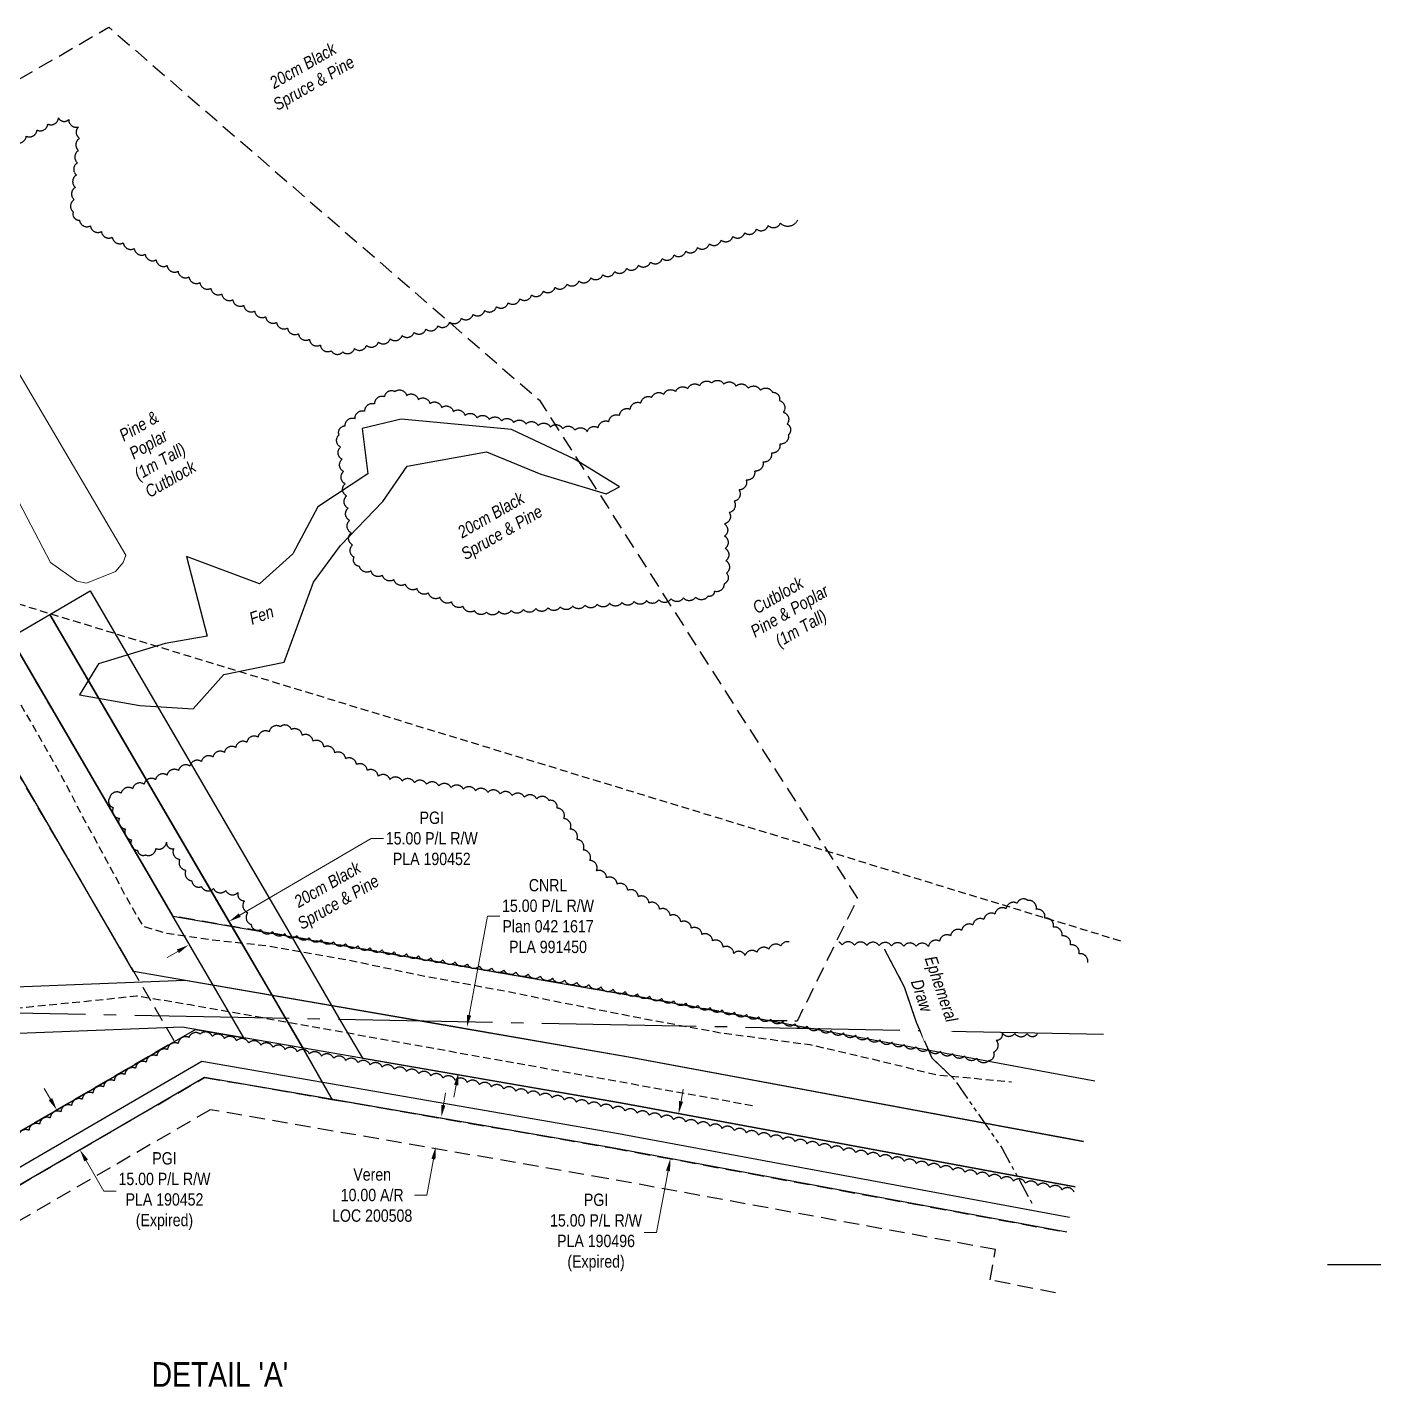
# Model space of a CAD drawing. Extents: x 407785 to 414058, y 6046536 to 6050431.
# Drawn here: x 408799 to 409890, y 6048658 to 6049760 of the extents above; entities that cross this region are included whole.
import ezdxf

# ---------------------------------------------------------------- set-up
doc = ezdxf.new("R2010")
doc.units = 0
doc.header["$LTSCALE"] = 5
doc.header["$PDSIZE"] = 0.5
for name, pattern in [('0', [1, 1, 0]), ('foc-ACCESSROAD', [3.75, 2.5, -1.25]), ('foc-QUARTERLINE', [33, 25, -3, 2, -3]), ('foc-TIELINE', [1.875, 1.25, -0.625]), ('foc-TOPO', [1, 0.2, -0.8]), ('foc-TOPO-ephemeral', [6.25, 3.125, -0.625, 0.625, -0.625, 0.625, -0.625]), ('UG_PIPE', [1.875, 1.25, -0.625])]:
    doc.linetypes.add(name, pattern=pattern)
doc.layers.get('Defpoints').update_dxf_attribs({"color": 9})
for name, color, linetype, lineweight in [('AS-GENERAL', 48, 'Continuous', 18), ('C-RW-T', 13, 'Continuous', 9), ('F-RW-T', 190, 'Continuous', 9)]:
    doc.layers.add(name, color=color, linetype=linetype, lineweight=lineweight)
for name, color, linetype in [('AS-PIPE-UG', 44, 'UG_PIPE'), ('C-AR', 13, 'foc-ACCESSROAD'), ('C-RW', 13, 'Continuous'), ('C-WS', 13, 'foc-ACCESSROAD'), ('DETAIL-T', 7, 'Continuous'), ('F-RW', 190, 'Continuous'), ('F-WS', 190, 'foc-ACCESSROAD'), ('L-QSEC', 8, 'foc-QUARTERLINE'), ('L-SECQ', 8, 'foc-QUARTERLINE'), ('L-TIE', 7, 'foc-TIELINE'), ('T-BUSH', 110, '0'), ('T-BUSH-T', 110, 'Continuous'), ('T-DRAW', 143, 'foc-TOPO-ephemeral'), ('T-GENERAL', 48, 'foc-TOPO'), ('T-WATER-T', 170, 'Continuous'), ('WETLAND', 143, 'Continuous')]:
    doc.layers.add(name, color=color, linetype=linetype)
doc.styles.add('80CG', font='ARIALN.TTF', dxfattribs={"height": 10})
doc.styles.add('80L', font='ARIALN.TTF', dxfattribs={"height": 10})
doc.styles.add('foc-LtypeFont', font='ARIALN.TTF', dxfattribs={"height": 7.35})
doc.linetypes.add('foc-TOPO-flowdirection-NOLINE', pattern='A,0,[">",foc-LtypeFont,S=0.3,R=0,X=0,Y=-0.945],-20,[">",foc-LtypeFont,S=0.3,R=0,X=0,Y=-0.945],0', length=20)
doc.dimstyles.new('Compass 5 000', dxfattribs={"dimscale": 5, "dimtxt": 9, "dimasz": 2, "dimexe": 0.2, "dimexo": 0.0625, "dimgap": 0.5, "dimtad": 0, "dimtih": 1, "dimtoh": 1, "dimzin": 0, "dimdsep": 46, "dimtxsty": '80CG', "dimcen": 0.1, "dimse1": 1, "dimse2": 1, "dimclrd": 256, "dimclrt": 256, "dimaunit": 1, "dimadec": 4, "dimazin": 0, "dimtfac": 0.06, "dimtofl": 0, "dimtmove": 0, "dimatfit": 1, "dimfxl": 0.2, "dimtolj": 1, "dimtzin": 0, "dimlwd": -1, "dimarcsym": 0})

# ---------------------------------------------------------------- blocks, each defined once
blk = doc.blocks.new('*D121')
at = {"layer": 'C-RW-T', "transparency": 16777216}
for p, q in [((409135.8, 6048886.4), (409137.6, 6048896.3)), ((409127.7, 6048842.7), (409122.4, 6048813.5)), ((409122.4, 6048813.5), (409112.4, 6048813.5))]:
    blk.add_line(p, q, dxfattribs=at)
for points in [[(409134.1, 6048886.7), (409137.4, 6048886.1), (409134, 6048876.6)], [(409126.1, 6048843), (409129.4, 6048842.4), (409129.5, 6048852.5)]]:
    blk.add_solid(points, dxfattribs=at)
at = {"layer": 'Defpoints', "color": 0, "transparency": 16777216}
for p in [(409129.5, 6048852.5), (409493.9, 6048810.6), (409489.5, 6048786.5)]:
    blk.add_point(p, dxfattribs=at)
at = {"layer": 'C-RW-T', "transparency": 16777216, "insert": (409078.1, 6048813.5), "char_height": 10, "attachment_point": 5, "style": '80CG'}
blk.add_mtext('\\A1;Veren\\P10.00 A/R\\PLOC 200508', dxfattribs=at)
blk = doc.blocks.new('*D122')
at = {"layer": 'Defpoints', "color": 0, "transparency": 16777216}
for p in [(408836.4, 6049250.8), (408803.4, 6049231.6), (408962.2, 6049035.4)]:
    blk.add_point(p, dxfattribs=at)
at = {"layer": 'F-RW-T', "transparency": 16777216}
for p, q in [((408970.8, 6049040.4), (409077.3, 6049102.7)), ((409077.3, 6049102.7), (409087.3, 6049102.7)), ((408920.6, 6049011.1), (408912, 6049006.1))]:
    blk.add_line(p, q, dxfattribs=at)
for points in [[(408970, 6049041.9), (408971.6, 6049039), (408962.2, 6049035.4)], [(408919.8, 6049012.6), (408921.5, 6049009.7), (408929.2, 6049016.2)]]:
    blk.add_solid(points, dxfattribs=at)
at = {"layer": 'F-RW-T', "transparency": 16777216, "insert": (409126.4, 6049102.7), "char_height": 10, "attachment_point": 5, "style": '80CG'}
blk.add_mtext('\\A1;PGI\\P15.00 P/L R/W\\PPLA 190452', dxfattribs=at)
blk = doc.blocks.new('*D123')
at = {"layer": 'Defpoints', "color": 0, "transparency": 16777216}
for p in [(409319.7, 6048843), (409572, 6048834.1), (409565.2, 6048797.4)]:
    blk.add_point(p, dxfattribs=at)
at = {"layer": 'F-RW-T', "transparency": 16777216}
for p, q in [((409328.4, 6048889.5), (409330.2, 6048899.4)), ((409317.9, 6048833.1), (409308.6, 6048783.2)), ((409308.6, 6048783.2), (409298.6, 6048783.2))]:
    blk.add_line(p, q, dxfattribs=at)
for points in [[(409326.7, 6048889.8), (409330, 6048889.2), (409326.5, 6048879.7)], [(409316.2, 6048833.4), (409319.5, 6048832.8), (409319.7, 6048843)]]:
    blk.add_solid(points, dxfattribs=at)
at = {"layer": 'F-RW-T', "transparency": 16777216, "insert": (409259.5, 6048783.2), "char_height": 10, "attachment_point": 5, "style": '80CG', "bg_fill": 3, "box_fill_scale": 1.1, "bg_fill_color": 256, "bg_fill_true_color": 13158600, "bg_fill_transparency": 0}
blk.add_mtext('\\A1;PGI\\P15.00 P/L R/W\\PPLA 190496\\P(Expired)', dxfattribs=at)
blk = doc.blocks.new('*D124')
at = {"layer": 'Defpoints', "color": 0, "transparency": 16777216}
for p in [(409148, 6048912.6), (409639.6, 6048859.8), (409632.8, 6048822.9)]:
    blk.add_point(p, dxfattribs=at)
at = {"layer": 'F-RW-T', "transparency": 16777216}
for p, q in [((409156.6, 6048959.3), (409171.5, 6049039.7)), ((409171.5, 6049039.7), (409181.5, 6049039.7)), ((409146.2, 6048902.7), (409144.3, 6048892.9))]:
    blk.add_line(p, q, dxfattribs=at)
for points in [[(409155, 6048959.6), (409158.3, 6048959), (409154.8, 6048949.5)], [(409144.5, 6048903), (409147.8, 6048902.4), (409148, 6048912.6)]]:
    blk.add_solid(points, dxfattribs=at)
at = {"layer": 'F-RW-T', "transparency": 16777216, "insert": (409220.6, 6049039.7), "char_height": 10, "attachment_point": 5, "style": '80CG'}
blk.add_mtext('\\A1;CNRL\\P15.00 P/L R/W\\PPlan 042 1617\\PPLA 991450', dxfattribs=at)
blk = doc.blocks.new('*D125')
at = {"layer": 'Defpoints', "color": 0, "transparency": 16777216}
for p in [(408758.9, 6048845.6), (408841.3, 6048850.2), (408777.8, 6048813.2)]:
    blk.add_point(p, dxfattribs=at)
at = {"layer": 'F-RW-T', "transparency": 16777216}
for p, q in [((408817.4, 6048891.2), (408812.4, 6048899.9)), ((408846.3, 6048841.5), (408860.7, 6048816.8)), ((408860.7, 6048816.8), (408870.7, 6048816.8))]:
    blk.add_line(p, q, dxfattribs=at)
for points in [[(408818.9, 6048892.1), (408816, 6048890.4), (408822.5, 6048882.6)], [(408847.8, 6048842.4), (408844.9, 6048840.7), (408841.3, 6048850.2)]]:
    blk.add_solid(points, dxfattribs=at)
at = {"layer": 'F-RW-T', "transparency": 16777216, "insert": (408909.8, 6048816.8), "char_height": 10, "attachment_point": 5, "style": '80CG'}
blk.add_mtext('\\A1;PGI\\P15.00 P/L R/W\\PPLA 190452\\P(Expired)', dxfattribs=at)

msp = doc.modelspace()

# ---------------------------------------------------------------- linework, layer by layer
at = {"layer": 'AS-GENERAL', "flags": 128}
msp.add_lwpolyline([(408838.779, 6049311.161), (408817.367, 6049326.477), (408659.164, 6049629.024), (408663.937, 6049636.491), (408680.256, 6049646.966), (408692.471, 6049648.547), (408878.372, 6049332.457), (408876.299, 6049326.297), (408869.979, 6049319.16), (408846.697, 6049309.594)], close=True, dxfattribs=at)
at = {"layer": 'AS-PIPE-UG', "flags": 128}
for points in [[(408238.09, 6048818.218), (408262.449, 6048829.872), (408384.843, 6048896.426), (408469.746, 6048942.29), (408513.511, 6048965.467), (408532.43, 6048985.409), (408519.222, 6049011.202), (408502.612, 6049040.801), (408492.438, 6049059.807), (408507.508, 6049076.611), (408613.609, 6049139.892), (408761.594, 6049228.125), (408769.149, 6049231.514), (408779.203, 6049233.237), (408784.496, 6049226.297), (408804.223, 6049192.415), (408829.494, 6049147.599), (408842.524, 6049121.877), (408861.586, 6049087.256), (408877.264, 6049057.812), (408892.239, 6049031.587), (408910.68, 6049025.947), (408947.929, 6049020.51), (408993.384, 6049015.679), (409054.952, 6049004.902), (409119.38, 6048991.368), (409187.439, 6048978.654), (409232.791, 6048969.489), (409300.508, 6048956.182), (409361.46, 6048944.935), (409432.656, 6048935.567), (409489.182, 6048922.484), (409535.128, 6048911.098), (409596.072, 6048905.367)], [(409386.347, 6048885.953), (408930.624, 6048967.652), (408887.237, 6048974.854), (408865.063, 6048972.312), (408802.468, 6048966.164), (408761.812, 6048961.416), (408725.527, 6048954.343)]]:
    msp.add_lwpolyline(points, dxfattribs=at)
at = {"layer": 'C-AR'}
msp.add_lwpolyline([(409631.789, 6048734.267), (409578.745, 6048744.741), (409583.272, 6048769.33), (409268.18, 6048827.094), (408946.934, 6048882.668), (408668.387, 6048720.706), (408651.073, 6048750.355), (408642.245, 6048765.444), (408626.963, 6048791.594), (408624.573, 6048795.683), (408610.483, 6048819.796), (408566.947, 6048894.305), (408557.892, 6048909.801), (408582.339, 6048918.393), (408591.563, 6048902.571), (408641.938, 6048815.475), (408658.774, 6048787.277), (408671.074, 6048765.665), (408677.381, 6048754.86), (408942.295, 6048908.905), (409045.341, 6048891.131), (409272.555, 6048851.711), (409640.879, 6048783.333)], dxfattribs=at)
at = {"layer": 'C-RW'}
for points in [[(408271.705, 6048756.465), (408389.286, 6048822.884), (408396.905, 6048827.189), (408400.325, 6048826.327), (408414.481, 6048822.766), (408446.783, 6048814.636), (408642.241, 6048765.448), (408662.098, 6048760.451), (408671.07, 6048765.667), (408939.937, 6048921.992), (409038.059, 6048905), (409274.749, 6048864.017), (409643.155, 6048795.622)], [(409640.879, 6048783.336), (409272.551, 6048851.715), (409046.263, 6048890.902), (408942.29, 6048908.909), (408677.379, 6048754.855), (408664.046, 6048747.103), (408651.071, 6048750.366), (408451.413, 6048800.579), (408423.923, 6048807.503), (408398.699, 6048813.851), (408342.457, 6048782.08), (408277.68, 6048745.489)]]:
    msp.add_lwpolyline(points, dxfattribs=at)
at = {"layer": 'C-WS', "flags": 128}
msp.add_lwpolyline([(408784.947, 6049265.68), (408551.154, 6049129.468), (408356.168, 6049464.141), (408864.656, 6049760.394), (409213.716, 6049457.896), (409471.358, 6049054.014), (409422.427, 6048954.505), (409399.674, 6048954.951), (409294.625, 6048974.382), (408916.59, 6049039.728)], close=True, dxfattribs=at)
at = {"layer": 'F-RW'}
for points in [[(409640.879, 6048783.336), (409272.551, 6048851.715), (409045.683, 6048891.002), (409021.645, 6048933.206), (409009.676, 6048953.752), (408997.039, 6048975.486), (408964.192, 6049031.927), (408816.841, 6049284.234), (408849.613, 6049303.329), (409012.424, 6049023.573), (409045.27, 6048967.134), (409053.553, 6048952.882), (409070.125, 6048924.428), (409279.221, 6048888.282), (409647.694, 6048820.124)], [(408658.072, 6048786.868), (408917.386, 6048937.673), (408934.901, 6048947.859), (408974.093, 6048941.029), (408966.237, 6048954.512), (408949.204, 6048983.741), (408916.59, 6049039.728), (408784.944, 6049265.665), (408816.841, 6049284.234), (408963.649, 6049032.857), (408996.425, 6048976.54), (409008.893, 6048955.099), (409021.895, 6048932.766), (409037.718, 6048904.69), (409045.683, 6048891.002), (408942.295, 6048908.905), (408677.381, 6048754.86)], [(408232.475, 6048828.532), (408472.259, 6048959.059), (408481.677, 6048964.172), (408494.096, 6048970.983), (408439.454, 6049064.347), (408551.154, 6049129.468), (408784.941, 6049265.641), (408916.59, 6049039.728), (409294.625, 6048974.382), (409399.674, 6048954.951), (409663.613, 6048906.058)], [(409654.531, 6048857.03), (409285.982, 6048925.451), (409137.349, 6048951.159), (408926.85, 6048987.613), (408884.795, 6048994.892), (408767.123, 6049197.233), (408507.809, 6049046.428), (408556.267, 6048962.689), (408562.784, 6048951.445), (408519.391, 6048927.825), (408497.519, 6048915.919), (408256.365, 6048784.645)], [(408269.314, 6048760.857), (408366.587, 6048815.804), (408493.592, 6048886.717), (408554.708, 6048908.689), (408700.485, 6048959.886), (408761.488, 6048981.327), (408857.526, 6048985.02), (408926.648, 6048987.679), (409137.149, 6048951.222), (409285.78, 6048925.516), (409654.536, 6048857.056)], [(409647.694, 6048820.124), (409279.221, 6048888.282), (408924.094, 6048949.672), (408924.094, 6048949.672), (408700.804, 6048940.92), (408499.386, 6048870.212), (408499.386, 6048870.212), (408445.68, 6048840.272), (408342.45, 6048782.077), (408277.68, 6048745.489)]]:
    msp.add_lwpolyline(points, dxfattribs=at)
at = {"layer": 'F-WS', "flags": 128}
msp.add_lwpolyline([(408766.896, 6049197.34), (408507.779, 6049046.295), (408658.774, 6048787.277), (408917.869, 6048938.248)], close=True, dxfattribs=at)
at = {"layer": 'L-QSEC'}
msp.add_line((410628.976, 6048757.066), (409852.108, 6048757.066), dxfattribs=at)
at = {"layer": 'L-SECQ'}
msp.add_line((409670.608, 6048943.819), (408235.288, 6048971.963), dxfattribs=at)
at = {"layer": 'L-TIE', "flags": 128}
msp.add_lwpolyline([(409684.62, 6049019.458), (408312.985, 6049438.982)], dxfattribs=at)
at = {"layer": 'T-BUSH', "flags": 128}
for points in [[(408269.582, 6048848.947, 0.52056705), (408278.271, 6048853.887, 0.52056705), (408286.96, 6048858.828, 0.52056705), (408295.65, 6048863.768, 0.52056705), (408304.339, 6048868.709, 0.52056705), (408313.028, 6048873.649, 0.52056705), (408321.718, 6048878.59, 0.52056705), (408330.407, 6048883.53, 0.52056705), (408339.096, 6048888.471, 0.52056705), (408346.095, 6048893.793, 0.52056705), (408340.376, 6048901.992, 0.52056705), (408334.658, 6048910.191, 0.52056705), (408328.94, 6048918.389, 0.52056705), (408323.222, 6048926.588, 0.52056705), (408317.504, 6048934.786, 0.52056705), (408311.786, 6048942.985, 0.52056705), (408306.068, 6048951.183, 0.52056705), (408305.982, 6048958.126, 0.52056705), (408314.641, 6048963.118, 0.52056705), (408323.301, 6048968.111, 0.52056705), (408331.96, 6048973.104, 0.52056705), (408340.62, 6048978.096, 0.52056705), (408349.279, 6048983.089, 0.52056705), (408357.938, 6048988.082, 0.52056705), (408366.598, 6048993.074, 0.52056705), (408375.257, 6048998.067, 0.52056705), (408383.917, 6049003.06, 0.52056705), (408392.576, 6049008.052, 0.52056705), (408401.236, 6049013.045, 0.52056705), (408409.895, 6049018.038, 0.52056705), (408418.555, 6049023.03, 0.52056705), (408425.938, 6049028.385, 0.52056705), (408421.197, 6049037.185, 0.52056705), (408416.456, 6049045.985, 0.52056705), (408411.716, 6049054.785, 0.52056705), (408406.975, 6049063.585, 0.52056705), (408403.326, 6049072.194, 0.52056705), (408410.768, 6049078.867, 0.52056705), (408418.211, 6049085.539, 0.52056705), (408425.653, 6049092.212, 0.52056705), (408433.095, 6049098.885, 0.52056705), (408440.538, 6049105.557, 0.52056705), (408447.98, 6049112.23, 0.52056705), (408455.422, 6049118.903, 0.52056705), (408462.865, 6049125.575, 0.52056705), (408466.688, 6049133.891, 0.52056705), (408466.811, 6049143.886, 0.52056705), (408466.935, 6049153.881, 0.52056705), (408467.059, 6049163.876, 0.52056705), (408467.182, 6049173.871, 0.52056705), (408467.306, 6049183.865, 0.52056705), (408467.43, 6049193.86, 0.52056705), (408467.553, 6049203.855, 0.52056705), (408467.677, 6049213.85, 0.52056705), (408467.801, 6049223.845, 0.52056705), (408467.924, 6049233.84, 0.52056705), (408468.048, 6049243.835, 0.52056705), (408468.172, 6049253.83, 0.52056705), (408468.295, 6049263.824, 0.52056705), (408465.611, 6049273.07, 0.52056705), (408460.525, 6049281.675, 0.52056705), (408455.44, 6049290.28, 0.52056705), (408450.354, 6049298.886, 0.52056705), (408445.268, 6049307.491, 0.52056705), (408440.182, 6049316.096, 0.52056705), (408435.097, 6049324.701, 0.52056705), (408430.011, 6049333.306, 0.52056705), (408424.925, 6049341.911, 0.52056705), (408419.839, 6049350.516, 0.52056705), (408414.754, 6049359.121, 0.52056705), (408409.668, 6049367.726, 0.52056705), (408404.582, 6049376.332, 0.52056705), (408399.496, 6049384.937, 0.52056705), (408394.411, 6049393.542, 0.52056705), (408389.325, 6049402.147, 0.52056705), (408384.239, 6049410.752, 0.52056705), (408379.153, 6049419.357, 0.52056705), (408374.068, 6049427.962, 0.52056705), (408368.982, 6049436.567, 0.52056705), (408363.896, 6049445.172, 0.52056705), (408358.81, 6049453.778, 0.52056705), (408353.725, 6049462.383, 0.52056705), (408356.549, 6049468.876, 0.52056705), (408365.246, 6049473.801, 0.52056705), (408373.944, 6049478.727, 0.52056705), (408382.642, 6049483.652, 0.52056705), (408391.34, 6049488.577, 0.52056705), (408400.038, 6049493.503, 0.52056705), (408408.736, 6049498.428, 0.52056705), (408417.434, 6049503.353, 0.52056705), (408426.132, 6049508.278, 0.52056705), (408434.83, 6049513.204, 0.52056705), (408443.528, 6049518.129, 0.52056705), (408452.226, 6049523.054, 0.52056705), (408460.924, 6049527.98, 0.52056705), (408469.622, 6049532.905, 0.52056705), (408478.32, 6049537.83, 0.52056705), (408487.018, 6049542.755, 0.52056705), (408495.716, 6049547.681, 0.52056705), (408504.414, 6049552.606, 0.52056705), (408513.112, 6049557.531, 0.52056705), (408521.81, 6049562.457, 0.52056705), (408530.508, 6049567.382, 0.52056705), (408539.206, 6049572.307, 0.52056705), (408547.904, 6049577.232, 0.52056705), (408556.601, 6049582.158, 0.52056705), (408565.299, 6049587.083, 0.52056705), (408573.997, 6049592.008, 0.52056705), (408582.695, 6049596.934, 0.52056705), (408591.393, 6049601.859, 0.52056705), (408600.091, 6049606.784, 0.52056705), (408608.789, 6049611.709, 0.52056705), (408617.487, 6049616.635, 0.52056705), (408626.185, 6049621.56, 0.52056705), (408634.883, 6049626.485, 0.52056705), (408643.581, 6049631.411, 0.52056705), (408652.279, 6049636.336, 0.52056705), (408660.977, 6049641.261, 0.52056705), (408669.675, 6049646.186, 0.52056705), (408678.373, 6049651.112, 0.52056705), (408687.071, 6049656.037, 0.52056705), (408695.151, 6049657.736, 0.52056705), (408701.414, 6049649.946, 0.52056705), (408707.677, 6049642.156, 0.52056705), (408715.676, 6049638.821, 0.52056705), (408725.559, 6049640.318, 0.52056705), (408735.442, 6049641.815, 0.52056705), (408745.325, 6049643.312, 0.52056705), (408754.298, 6049647.443, 0.52056705), (408762.999, 6049652.363, 0.52056705), (408771.7, 6049657.283, 0.52056705), (408780.401, 6049662.204, 0.52056705), (408789.102, 6049667.124, 0.52056705), (408797.802, 6049672.044, 0.52056705), (408806.503, 6049676.964, 0.52056705), (408815.204, 6049681.885, 0.52056705), (408823.905, 6049686.805, 0.52056705), (408832.21, 6049685.55, 0.52056705), (408840.213, 6049679.561, 0.52056705), (408841.024, 6049670.353, 0.52056705), (408840.158, 6049660.395, 0.52056705), (408839.293, 6049650.437, 0.52056705), (408838.427, 6049640.479, 0.52056705), (408837.562, 6049630.521, 0.52056705), (408836.696, 6049620.562, 0.52056705), (408835.831, 6049610.604, 0.52056705), (408840.913, 6049603.917, 0.52056705), (408849.785, 6049599.312, 0.52056705), (408858.657, 6049594.708, 0.52056705), (408867.53, 6049590.104, 0.52056705), (408876.402, 6049585.5, 0.52056705), (408885.274, 6049580.895, 0.52056705), (408894.146, 6049576.291, 0.52056705), (408903.018, 6049571.687, 0.52056705), (408911.89, 6049567.083, 0.52056705), (408920.762, 6049562.478, 0.52056705), (408929.634, 6049557.874, 0.52056705), (408938.506, 6049553.27, 0.52056705), (408947.378, 6049548.666, 0.52056705), (408956.25, 6049544.061, 0.52056705), (408965.122, 6049539.457, 0.52056705), (408973.994, 6049534.853, 0.52056705), (408982.866, 6049530.248, 0.52056705), (408991.739, 6049525.644, 0.52056705), (409000.611, 6049521.04, 0.52056705), (409009.483, 6049516.436, 0.52056705), (409018.355, 6049511.831, 0.52056705), (409027.227, 6049507.227, 0.52056705), (409036.099, 6049502.623, 0.52056705), (409044.971, 6049498.019, 0.52056705), (409054.237, 6049497.121, 0.52056705), (409063.879, 6049499.757, 0.52056705), (409073.52, 6049502.394, 0.52056705), (409083.162, 6049505.031, 0.52056705), (409092.803, 6049507.667, 0.52056705), (409102.445, 6049510.304, 0.52056705), (409112.087, 6049512.941, 0.52056705), (409121.728, 6049515.577, 0.52056705), (409131.37, 6049518.214, 0.52056705), (409140.896, 6049521.233, 0.52056705), (409150.384, 6049524.377, 0.52056705), (409159.873, 6049527.52, 0.52056705), (409169.361, 6049530.664, 0.52056705), (409178.85, 6049533.807, 0.52056705), (409188.338, 6049536.951, 0.52056705), (409197.827, 6049540.095, 0.52056705), (409207.315, 6049543.238, 0.52056705), (409216.804, 6049546.382, 0.52056705), (409226.307, 6049549.475, 0.52056705), (409235.97, 6049552.032, 0.52056705), (409245.633, 6049554.588, 0.52056705), (409255.297, 6049557.145, 0.52056705), (409264.96, 6049559.701, 0.52056705), (409274.623, 6049562.258, 0.52056705), (409284.286, 6049564.814, 0.52056705), (409293.949, 6049567.371, 0.52056705), (409303.612, 6049569.928, 0.52056705), (409313.209, 6049572.714, 0.52056705), (409322.746, 6049575.708, 0.52056705), (409332.282, 6049578.703, 0.52056705), (409341.819, 6049581.698, 0.52056705), (409351.355, 6049584.693, 0.52056705), (409360.892, 6049587.687, 0.52056705), (409370.428, 6049590.682, 0.52056705), (409379.964, 6049593.677, 0.52056705), (409389.501, 6049596.672, 0.52056705), (409399.063, 6049599.565, 0.52056705), (409408.87, 6049601.501, 0.52056705), (409422.958, 6049604.282, 0.52056705)], [(409415.957, 6049018.821, 0.34929276), (409409.178, 6049015.539, 0.52056705), (409399.514, 6049012.985, 0.52056705), (409389.85, 6049010.432, 0.52056705), (409380.186, 6049007.878, 0.52056705), (409371.109, 6049009.517, 0.52056705), (409362.517, 6049014.625, 0.52056705), (409353.925, 6049019.733, 0.52056705), (409345.333, 6049024.841, 0.52056705), (409336.742, 6049029.95, 0.52056705), (409328.15, 6049035.058, 0.52056705), (409319.558, 6049040.166, 0.52056705), (409310.966, 6049045.274, 0.52056705), (409302.374, 6049050.382, 0.52056705), (409293.783, 6049055.491, 0.52056705), (409285.191, 6049060.599, 0.52056705), (409276.599, 6049065.707, 0.52056705), (409268.007, 6049070.815, 0.52056705), (409259.852, 6049076.37, 0.52056705), (409254.555, 6049084.846, 0.52056705), (409249.258, 6049093.323, 0.52056705), (409243.96, 6049101.8, 0.52056705), (409238.663, 6049110.276, 0.52056705), (409233.366, 6049118.753, 0.52056705), (409228.069, 6049127.23, 0.52056705), (409221.335, 6049133.474, 0.52056705), (409211.426, 6049134.784, 0.52056705), (409201.516, 6049136.095, 0.52056705), (409191.607, 6049137.405, 0.52056705), (409181.698, 6049138.716, 0.52056705), (409171.788, 6049140.027, 0.52056705), (409161.879, 6049141.337, 0.52056705), (409151.97, 6049142.648, 0.52056705), (409142.06, 6049143.958, 0.52056705), (409132.151, 6049145.269, 0.52056705), (409122.242, 6049146.58, 0.52056705), (409112.332, 6049147.89, 0.52056705), (409102.423, 6049149.201, 0.52056705), (409092.514, 6049150.511, 0.52056705), (409083.025, 6049153.125, 0.52056705), (409074.224, 6049157.863, 0.52056705), (409065.423, 6049162.601, 0.52056705), (409056.621, 6049167.338, 0.52056705), (409047.82, 6049172.076, 0.52056705), (409039.018, 6049176.814, 0.52056705), (409030.217, 6049181.552, 0.52056705), (409021.415, 6049186.29, 0.52056705), (409012.614, 6049191.028, 0.52056705), (409003.741, 6049193.301, 0.52056705), (408994.679, 6049189.083, 0.52056705), (408985.617, 6049184.864, 0.52056705), (408976.555, 6049180.645, 0.52056705), (408967.493, 6049176.427, 0.52056705), (408958.348, 6049172.404, 0.52056705), (408949.051, 6049168.731, 0.52056705), (408939.755, 6049165.058, 0.52056705), (408930.459, 6049161.385, 0.52056705), (408921.162, 6049157.712, 0.52056705), (408911.866, 6049154.039, 0.52056705), (408902.57, 6049150.366, 0.52056705), (408893.273, 6049146.693, 0.52056705), (408883.977, 6049143.02, 0.52056705), (408874.681, 6049139.347, 0.52056705), (408865.384, 6049135.674, 0.52056705), (408868.296, 6049127.696, 0.52056705), (408873.232, 6049119.005, 0.52056705), (408878.169, 6049110.313, 0.52056705), (408883.106, 6049101.622, 0.52056705), (408888.042, 6049092.93, 0.52056705), (408894.313, 6049089.346, 0.52056705), (408902.871, 6049094.512, 0.52056705), (408911.428, 6049099.678, 0.52056705), (408917.25, 6049094.427, 0.52056705), (408922.166, 6049085.723, 0.52056705), (408927.082, 6049077.02, 0.52056705), (408931.998, 6049068.317, 0.52056705), (408939.723, 6049063.638, 0.52056705), (408949.587, 6049062.022, 0.52056705), (408959.452, 6049060.406, 0.52056705), (408969.316, 6049058.791, 0.52056705), (408974.694, 6049052.189, 0.52056705), (408977.339, 6049042.549, 0.52056705), (408979.985, 6049032.91, 0.52056705), (408987.589, 6049028.767, 0.52056705), (408997.449, 6049027.125, 0.52056705), (409007.309, 6049025.483, 0.52056705), (409017.168, 6049023.84, 0.52056705), (409027.028, 6049022.198, 0.52056705), (409036.888, 6049020.556, 0.52056705), (409046.748, 6049018.913, 0.52056705), (409056.608, 6049017.271, 0.52056705), (409066.467, 6049015.628, 0.52056705), (409076.327, 6049013.986, 0.52056705), (409086.187, 6049012.344, 0.52056705), (409096.047, 6049010.701, 0.52056705), (409105.906, 6049009.059, 0.52056705), (409115.766, 6049007.417, 0.52056705), (409125.626, 6049005.774, 0.52056705), (409135.486, 6049004.132, 0.52056705), (409145.346, 6049002.489, 0.52056705), (409155.205, 6049000.847, 0.52056705), (409165.065, 6048999.205, 0.52056705), (409174.925, 6048997.562, 0.52056705), (409184.785, 6048995.92, 0.52056705), (409194.645, 6048994.278, 0.52056705), (409204.504, 6048992.635, 0.52056705), (409214.364, 6048990.993, 0.52056705), (409224.224, 6048989.351, 0.52056705), (409234.084, 6048987.708, 0.52056705), (409243.925, 6048985.961, 0.52056705), (409253.745, 6048984.098, 0.52056705), (409263.566, 6048982.235, 0.52056705), (409273.386, 6048980.372, 0.52056705), (409283.207, 6048978.509, 0.52056705), (409293.027, 6048976.645, 0.52056705), (409302.848, 6048974.782, 0.52056705), (409312.668, 6048972.919, 0.52056705), (409322.489, 6048971.056, 0.52056705), (409332.309, 6048969.193, 0.52056705), (409342.13, 6048967.33, 0.52056705), (409351.95, 6048965.467, 0.52056705), (409361.771, 6048963.604, 0.52056705), (409371.591, 6048961.741, 0.52056705), (409381.412, 6048959.878, 0.52056705), (409391.232, 6048958.015, 0.52056705), (409401.053, 6048956.152, 0.52056705), (409410.873, 6048954.289, 0.52056705), (409420.694, 6048952.426, 0.52056705), (409430.514, 6048950.563, 0.52056705), (409440.334, 6048948.7, 0.52056705), (409450.155, 6048946.837, 0.52056705), (409459.975, 6048944.974, 0.52056705), (409469.796, 6048943.111, 0.52056705), (409479.616, 6048941.247, 0.52056705), (409489.437, 6048939.384, 0.52056705), (409499.257, 6048937.521, 0.52056705), (409509.078, 6048935.658, 0.52056705), (409518.898, 6048933.795, 0.52056705), (409528.719, 6048931.932, 0.52056705), (409538.539, 6048930.069, 0.52056705), (409548.36, 6048928.206, 0.52056705), (409558.18, 6048926.343, 0.52056705), (409568.001, 6048924.48, 0.52056705), (409577.821, 6048922.617, 0.52056705), (409581.782, 6048929.383, 0.52056705), (409583.673, 6048939.198, 0.52056705), (409588.816, 6048944.956, 0.52056705), (409598.808, 6048944.665, 0.52056705), (409608.799, 6048944.375, 0.52056705), (409617.249, 6048944.13)], [(409657.85, 6049001.97, 0.52056705), (409650.918, 6049009.171, 0.52056705), (409643.985, 6049016.372, 0.52056705), (409637.053, 6049023.573, 0.52056705), (409630.12, 6049030.773, 0.52056705), (409623.188, 6049037.974, 0.52056705), (409616.255, 6049045.175, 0.52056705), (409609.322, 6049052.376, 0.52056705), (409600.725, 6049050.145, 0.52056705), (409591.745, 6049045.754, 0.52056705), (409582.766, 6049041.362, 0.52056705), (409573.787, 6049036.971, 0.52056705), (409564.807, 6049032.579, 0.52056705), (409555.828, 6049028.188, 0.52056705), (409546.849, 6049023.797, 0.52056705), (409537.869, 6049019.405, 0.52056705), (409528.887, 6049015.029, 0.52056705), (409518.893, 6049015.221, 0.52056705), (409508.899, 6049015.414, 0.52056705), (409498.905, 6049015.606, 0.52056705), (409488.912, 6049015.799, 0.52056705), (409478.918, 6049015.992, 0.52056705), (409468.924, 6049016.184, 0.52056705), (409458.93, 6049016.377, 0.14367417), (409456.289, 6049018.574, 0.14367417)], [(409646.943, 6048815.995, 0.52056705), (409637.106, 6048817.773, 0.52056705), (409627.27, 6048819.551, 0.52056705), (409617.434, 6048821.329, 0.52056705), (409607.598, 6048823.107, 0.52056705), (409597.761, 6048824.885, 0.52056705), (409587.925, 6048826.663, 0.52056705), (409578.089, 6048828.441, 0.52056705), (409568.253, 6048830.22, 0.52056705), (409558.416, 6048831.998, 0.52056705), (409548.58, 6048833.776, 0.52056705), (409538.744, 6048835.554, 0.52056705), (409528.908, 6048837.332, 0.52056705), (409519.072, 6048839.11, 0.52056705), (409509.235, 6048840.888, 0.52056705), (409499.399, 6048842.666, 0.52056705), (409489.563, 6048844.444, 0.52056705), (409479.727, 6048846.222, 0.52056705), (409469.89, 6048848, 0.52056705), (409460.054, 6048849.778, 0.52056705), (409450.218, 6048851.556, 0.52056705), (409440.382, 6048853.334, 0.52056705), (409430.545, 6048855.112, 0.52056705), (409420.709, 6048856.89, 0.52056705), (409410.873, 6048858.668, 0.52056705), (409401.037, 6048860.446, 0.52056705), (409391.201, 6048862.224, 0.52056705), (409381.364, 6048864.002, 0.52056705), (409371.528, 6048865.78, 0.52056705), (409361.692, 6048867.558, 0.52056705), (409351.856, 6048869.336, 0.52056705), (409342.019, 6048871.115, 0.52056705), (409332.183, 6048872.893, 0.52056705), (409322.347, 6048874.671, 0.52056705), (409312.511, 6048876.449, 0.52056705), (409302.675, 6048878.227, 0.52056705), (409292.838, 6048880.005, 0.52056705), (409283.002, 6048881.783, 0.52056705), (409273.166, 6048883.561, 0.52056705), (409263.33, 6048885.339, 0.52056705), (409253.493, 6048887.117, 0.52056705), (409243.657, 6048888.895, 0.52056705), (409233.821, 6048890.673, 0.52056705), (409223.985, 6048892.451, 0.52056705), (409214.148, 6048894.229, 0.52056705), (409204.312, 6048896.007, 0.52056705), (409194.476, 6048897.785, 0.52056705), (409184.64, 6048899.563, 0.52056705), (409174.804, 6048901.341, 0.52056705), (409164.967, 6048903.119, 0.52056705), (409155.131, 6048904.897, 0.52056705), (409145.295, 6048906.675, 0.52056705), (409135.459, 6048908.453, 0.52056705), (409125.622, 6048910.232, 0.52056705), (409115.786, 6048912.01, 0.52056705), (409105.95, 6048913.788, 0.52056705), (409096.114, 6048915.566, 0.52056705), (409086.277, 6048917.344, 0.52056705), (409076.441, 6048919.122, 0.52056705), (409066.605, 6048920.9, 0.52056705), (409056.769, 6048922.678, 0.52056705), (409046.933, 6048924.456, 0.52056705), (409037.096, 6048926.234, 0.52056705), (409027.26, 6048928.012, 0.52056705), (409017.424, 6048929.79, 0.52056705), (409007.588, 6048931.568, 0.52056705), (408997.751, 6048933.346, 0.52056705), (408987.915, 6048935.124, 0.52056705), (408978.079, 6048936.902, 0.52056705), (408968.243, 6048938.68, 0.52056705), (408958.406, 6048940.458, 0.52056705), (408948.57, 6048942.236, 0.52056705), (408938.734, 6048944.014, 0.52056705), (408929.645, 6048941.312, 0.52056705), (408920.917, 6048936.439, 0.52056705), (408912.264, 6048931.436, 0.52056705), (408903.627, 6048926.405, 0.52056705), (408894.99, 6048921.374, 0.52056705), (408886.352, 6048916.343, 0.52056705), (408877.715, 6048911.311, 0.52056705), (408869.078, 6048906.28, 0.52056705), (408860.441, 6048901.249, 0.52056705), (408851.804, 6048896.218, 0.52056705), (408843.166, 6048891.187, 0.52056705), (408834.529, 6048886.156, 0.52056705), (408825.892, 6048881.125, 0.52056705), (408817.255, 6048876.094, 0.52056705), (408808.618, 6048871.063, 0.52056705), (408799.981, 6048866.032, 0.52056705), (408791.343, 6048861.001, 0.52056705), (408782.706, 6048855.97, 0.52056705), (408774.069, 6048850.938, 0.52056705), (408765.432, 6048845.907, 0.52056705), (408756.795, 6048840.876, 0.52056705), (408748.157, 6048835.845, 0.52056705), (408739.52, 6048830.814, 0.52056705), (408730.883, 6048825.783, 0.52056705), (408722.246, 6048820.752, 0.52056705), (408713.609, 6048815.721, 0.52056705), (408704.971, 6048810.69, 0.52056705), (408696.334, 6048805.659, 0.52056705), (408687.697, 6048800.628, 0.52056705), (408679.06, 6048795.597, 0.52056705), (408670.423, 6048790.566, 0.52056705), (408661.786, 6048785.534, 0.52056705), (408652.142, 6048784.46, 0.52056705), (408642.15, 6048784.753, 0.52056705), (408632.159, 6048785.045, 0.52056705), (408622.168, 6048785.337, 0.52056705), (408612.176, 6048785.63, 0.52056705), (408602.185, 6048785.922, 0.52056705), (408592.194, 6048786.214, 0.52056705), (408582.202, 6048786.507, 0.52056705), (408572.211, 6048786.799, 0.52056705), (408562.751, 6048784.336, 0.52056705), (408553.587, 6048780.345, 0.52056705), (408544.423, 6048776.353, 0.52056705), (408535.259, 6048772.362, 0.52056705), (408526.095, 6048768.37, 0.52056705), (408516.931, 6048764.378, 0.52056705), (408507.767, 6048760.387, 0.52056705), (408498.603, 6048756.395, 0.52056705), (408489.439, 6048752.404, 0.52056705), (408480.275, 6048748.412, 0.52056705), (408471.111, 6048744.421, 0.52056705), (408461.947, 6048740.429, 0.52056705), (408452.783, 6048736.437, 0.52056705), (408443.619, 6048732.446, 0.52056705), (408434.047, 6048732.394, 0.52056705), (408424.26, 6048734.424, 0.52056705), (408414.473, 6048736.455, 0.52056705), (408404.685, 6048738.486, 0.52056705), (408394.898, 6048740.516, 0.52056705), (408385.111, 6048742.547, 0.52056705), (408375.324, 6048744.578, 0.52056705), (408365.537, 6048746.608, 0.52056705), (408355.749, 6048748.639, 0.52056705), (408345.962, 6048750.669, 0.52056705), (408336.175, 6048752.7, 0.52056705), (408326.388, 6048754.731, 0.52056705), (408316.601, 6048756.761, 0.52056705), (408306.94, 6048758.01, 0.52056705), (408298.294, 6048752.994, 0.52056705), (408289.648, 6048747.978, 0.52056705), (408279.594, 6048742.144, 0.52056705)]]:
    msp.add_lwpolyline(points, format="xyb", dxfattribs=at)
msp.add_lwpolyline([(409350.215, 6049299.097, -0.52056705), (409340.245, 6049298.377, -0.52056705), (409330.275, 6049297.658, -0.52056705), (409320.306, 6049296.938, -0.52056705), (409310.336, 6049296.218, -0.52056705), (409300.366, 6049295.498, -0.52056705), (409290.397, 6049294.778, -0.52056705), (409280.427, 6049294.058, -0.52056705), (409270.457, 6049293.338, -0.52056705), (409260.488, 6049292.618, -0.52056705), (409250.518, 6049291.898, -0.52056705), (409240.548, 6049291.178, -0.52056705), (409230.579, 6049290.458, -0.52056705), (409220.609, 6049289.738, -0.52056705), (409210.639, 6049289.018, -0.52056705), (409200.67, 6049288.298, -0.52056705), (409190.7, 6049287.578, -0.52056705), (409180.73, 6049286.858, -0.52056705), (409170.761, 6049286.138, -0.52056705), (409161.072, 6049287.311, -0.52056705), (409151.743, 6049290.9, -0.52056705), (409142.414, 6049294.488, -0.52056705), (409133.085, 6049298.077, -0.52056705), (409123.755, 6049301.666, -0.52056705), (409114.426, 6049305.254, -0.52056705), (409105.097, 6049308.843, -0.52056705), (409095.768, 6049312.432, -0.52056705), (409086.438, 6049316.02, -0.52056705), (409077.109, 6049319.609, -0.52056705), (409067.78, 6049323.198, -0.52056705), (409063.466, 6049330.703, -0.52056705), (409062.246, 6049340.624, -0.52056705), (409061.025, 6049350.545, -0.52056705), (409059.805, 6049360.465, -0.52056705), (409058.585, 6049370.386, -0.52056705), (409057.364, 6049380.307, -0.52056705), (409056.144, 6049390.228, -0.52056705), (409054.924, 6049400.149, -0.52056705), (409053.704, 6049410.07, -0.52056705), (409052.483, 6049419.991, -0.52056705), (409051.263, 6049429.912, -0.52056705), (409056.162, 6049437.212, -0.52056705), (409064.183, 6049443.176, -0.52056705), (409072.205, 6049449.14, -0.52056705), (409080.226, 6049455.104, -0.52056705), (409088.248, 6049461.068, -0.52056705), (409096.57, 6049465.101, -0.52056705), (409106.025, 6049461.859, -0.52056705), (409115.48, 6049458.616, -0.52056705), (409124.935, 6049455.373, -0.52056705), (409134.39, 6049452.131, -0.52056705), (409143.845, 6049448.888, -0.52056705), (409153.3, 6049445.646, -0.52056705), (409163.038, 6049443.623, -0.52056705), (409172.956, 6049442.377, -0.52056705), (409182.873, 6049441.131, -0.52056705), (409192.791, 6049439.885, -0.52056705), (409202.709, 6049438.639, -0.52056705), (409212.626, 6049437.392, -0.52056705), (409222.544, 6049436.146, -0.52056705), (409232.462, 6049434.9, -0.52056705), (409242.379, 6049433.654, -0.52056705), (409252.297, 6049432.408, -0.52056705), (409261.312, 6049435.587, -0.52056705), (409269.948, 6049440.619, -0.52056705), (409278.585, 6049445.652, -0.52056705), (409287.221, 6049450.684, -0.52056705), (409295.858, 6049455.716, -0.52056705), (409304.665, 6049460.323, -0.52056705), (409314.385, 6049462.654, -0.52056705), (409324.105, 6049464.985, -0.52056705), (409333.825, 6049467.317, -0.52056705), (409343.545, 6049469.648, -0.52056705), (409353.265, 6049471.979, -0.52056705), (409363.097, 6049471.006, -0.52056705), (409372.953, 6049469.341, -0.52056705), (409382.809, 6049467.676, -0.52056705), (409392.665, 6049466.011, -0.52056705), (409402.521, 6049464.346, -0.52056705), (409408.126, 6049457.718, -0.52056705), (409411.286, 6049448.235, -0.52056705), (409414.446, 6049438.752, -0.52056705), (409415.262, 6049429.78, -0.52056705), (409408.438, 6049422.476, -0.52056705), (409401.615, 6049415.172, -0.52056705), (409394.791, 6049407.868, -0.52056705), (409387.967, 6049400.564, -0.52056705), (409381.143, 6049393.26, -0.52056705), (409375.385, 6049385.259, -0.52056705), (409371.43, 6049376.079, -0.52056705), (409367.475, 6049366.899, -0.52056705), (409363.52, 6049357.719, -0.52056705), (409363.684, 6049347.804, -0.52056705), (409364.219, 6049337.823, -0.52056705), (409364.754, 6049327.842, -0.52056705), (409365.289, 6049317.86, -0.52056705), (409363.217, 6049309.079, -0.52056705), (409355.288, 6049302.992, -0.52056705)], format="xyb", close=True, dxfattribs=at)
at = {"layer": 'T-DRAW', "flags": 128}
msp.add_lwpolyline([(409493.041, 6049013.165), (409509.205, 6048982.298), (409518.911, 6048953.682), (409531.525, 6048924.722), (409549.303, 6048907.887), (409588.543, 6048851.359), (409614.032, 6048804.465)], dxfattribs=at)
at = {"layer": 'T-DRAW', "linetype": 'foc-TOPO-flowdirection-NOLINE', "flags": 128}
msp.add_lwpolyline([(409493.041, 6049013.165), (409509.205, 6048982.298), (409518.911, 6048953.682), (409531.525, 6048924.722), (409549.303, 6048907.887)], dxfattribs=at)
at = {"layer": 'WETLAND', "flags": 128}
msp.add_lwpolyline([(408889.734, 6049210.545), (408933.04, 6049207.671), (408957.829, 6049235.665), (409006.674, 6049245.477), (409030.495, 6049310.416), (409052.51, 6049340.055), (409086.832, 6049375.901), (409106.584, 6049404.385), (409170.709, 6049416.178), (409214.857, 6049397.952), (409267.602, 6049382.122), (409278.567, 6049387.736), (409242.162, 6049410.152), (409190.869, 6049434.175), (409101.518, 6049442.467), (409069.952, 6049435.141), (409074.51, 6049398.146), (409033.961, 6049371.596), (409013.793, 6049333.469), (408986.833, 6049308.985), (408927.642, 6049331.324), (408944.377, 6049266.585), (408910.233, 6049260.749), (408856.258, 6049244.209), (408840.872, 6049219.036)], close=True, dxfattribs=at)

# ---------------------------------------------------------------- texts
at = {"layer": 'DETAIL-T', "color": 3, "insert": (408954.747, 6048668.07), "char_height": 19.9912, "width": 223.75997, "attachment_point": 5, "style": '80CG'}
msp.add_mtext("DETAIL 'A'", dxfattribs=at)
at = {"layer": 'T-BUSH-T', "attachment_point": 1, "rotation": 30, "style": '80L'}
for s, width, gutter_width, insert, char_height in [('\\pi35.1117;{\\fArial Narrow|b0|i1|c0|p34;20cm Black \\P\\pi28.62066;Spruce & Pine}', 129.34495, 44.98, (408963.376, 6049701.255), 9.99564), ('\\pi10.29537;{\\fArial Narrow|b0|i1|c0|p34;Pine & \\P\\pi10.02934;Poplar\\P\\pi5.02934;(1m Tall)}', 53.61257, 45, (408862.925, 6049427.763), 10), ('\\pi35.12701;{\\fArial Narrow|b0|i1|c0|p34;20cm Black \\P\\pi28.63315;Spruce & Pine}', 129.40135, 45, (409115.691, 6049336.865), 10), ('\\pi6.18442;{\\fArial Narrow|b0|i1|c0|p34;Pine & Poplar\\P\\pi19.64717;(1m Tall)}', 82.82924, 44.98, (409378.066, 6049270.841), 9.99564), ('\\pi35.12701;{\\fArial Narrow|b0|i1|c0|p18;20cm Black \\P\\pi28.63315;Spruce & Pine}', 129.40135, 45, (408983.195, 6049037.287), 10)]:
    msp.add_mtext_dynamic_manual_height_columns(s, width=width, gutter_width=gutter_width, heights=[0], dxfattribs=dict(at, insert=insert, char_height=char_height))
at = {"layer": 'T-GENERAL', "attachment_point": 1, "rotation": 30, "style": '80L'}
for s, width, gutter_width, insert, char_height in [('\\pi0.56842;{\\fArial Narrow|b0|i1|c0|p34;Cutblock}', 45.27735, 45, (408892.319, 6049386.976), 10), ('\\pi3.63807;{\\fArial Narrow|b0|i1|c0|p34;Cutblock}', 51.39742, 44.98, (409381.953, 6049291.203), 9.99564)]:
    msp.add_mtext_dynamic_manual_height_columns(s, width=width, gutter_width=gutter_width, heights=[0], dxfattribs=dict(at, insert=insert, char_height=char_height))
at = {"layer": 'WETLAND', "insert": (408977.401, 6049285.197), "char_height": 10, "attachment_point": 1, "rotation": 20, "style": '80L'}
msp.add_mtext_dynamic_manual_height_columns('{\\fArial Narrow|b0|i1|c0|p34;Fen}', width=37.48022, gutter_width=50, heights=[0], dxfattribs=at)

# ---------------------------------------------------------------- dimensions: what is measured, and where the dimension line sits
at = {"layer": 'C-RW-T', "color": 6}
dim = msp.add_linear_dim(base=(409129.545, 6048852.509), p1=(409493.9, 6048810.622), p2=(409489.482, 6048786.524), angle=259.611701, text='Veren\\P10.00 A/R\\PLOC 200508', dimstyle='Compass 5 000', dxfattribs=at)
dim.commit()
dim.dimension.update_dxf_attribs({"geometry": '*D121', "text_midpoint": (409078.074, 6048813.471), "dimtype": 161})
at = {"layer": 'F-RW-T', "color": 6}
for base, p1, p2, angle, text, picture, middle in [((408962.164, 6049035.4), (408803.445, 6049231.591), (408836.359, 6049250.813), 30.28554, 'PGI\\P15.00 P/L R/W\\PPLA 190452', '*D122', (409126.425, 6049102.664)), ((408841.295, 6048850.177), (408758.923, 6048845.633), (408777.765, 6048813.232), 300.179303, 'PGI\\P15.00 P/L R/W\\PPLA 190452\\P(Expired)', '*D125', (408909.808, 6048816.77))]:
    dim = msp.add_linear_dim(base=base, p1=p1, p2=p2, angle=angle, text=text, dimstyle='Compass 5 000', dxfattribs=at)
    dim.commit()
    dim.dimension.update_dxf_attribs({"geometry": picture, "text_midpoint": middle, "dimtype": 161})

# ---------------------------------------------------------------- next in the draw order: dimensions: what is measured, and where the dimension line sits
dim = msp.add_linear_dim(base=(409319.707, 6048842.961), p1=(409572.02, 6048834.122), p2=(409565.2, 6048797.386), angle=259.482862, text='PGI\\P15.00 P/L R/W\\PPLA 190496\\P(Expired)', dimstyle='Compass 5 000', override={"dimtfill": 1}, dxfattribs=at)
dim.commit()
dim.dimension.update_dxf_attribs({"geometry": '*D123', "text_midpoint": (409259.522, 6048783.178), "dimtype": 161})

# ---------------------------------------------------------------- next in the draw order: dimensions: what is measured, and where the dimension line sits
dim = msp.add_linear_dim(base=(409147.971, 6048912.56), p1=(409639.626, 6048859.824), p2=(409632.792, 6048822.881), angle=259.520237, text='CNRL\\P15.00 P/L R/W\\PPlan 042 1617\\PPLA 991450', dimstyle='Compass 5 000', dxfattribs=at)
dim.commit()
dim.dimension.update_dxf_attribs({"geometry": '*D124', "text_midpoint": (409220.579, 6049039.721), "dimtype": 161})

# ---------------------------------------------------------------- next in the draw order: texts
at = {"layer": 'T-WATER-T', "insert": (409534.24, 6049011.128), "char_height": 9.99566, "attachment_point": 1, "rotation": 288.737054, "style": '80L', "bg_fill": 2}
msp.add_mtext_dynamic_manual_height_columns('\\pi2.76916;{\\fArial Narrow|b0|i1|c0|p34;Ephemeral \\P\\pi17.02968;Draw}', width=60.84173, gutter_width=49.978, heights=[0], dxfattribs=at)

doc.saveas('drawing.dxf')
